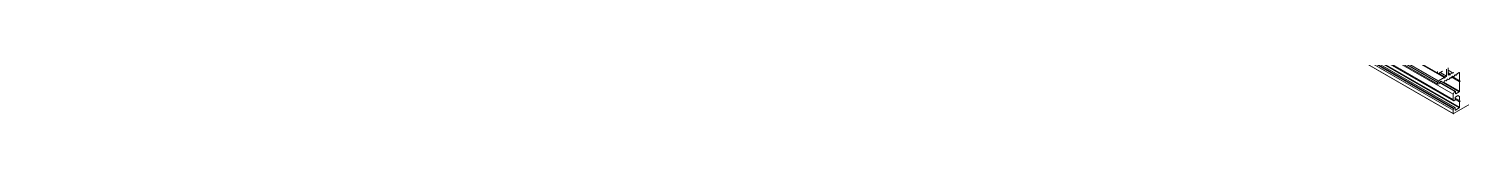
# Model space of a CAD drawing. Header units: millimetres. Extents: x 39 to 459, y 26 to 647.
# Drawn here: x 138.36 to 148.07, y 229.82 to 230.1 of the extents above; entities that cross this region are included whole.
import ezdxf

# ---------------------------------------------------------------- set-up
doc = ezdxf.new("R2010")
doc.units = ezdxf.units.MM
doc.layers.add('ANTET', color=7, linetype='Continuous')

# ---------------------------------------------------------------- blocks, each defined once
blk = doc.blocks.new('Kayıt Montajı')
at = {"color": 7, "linetype": 'Continuous', "lineweight": 15}
for p, q in [((11283.4792, 2112.3251), (11273.9332, 2117.8359)), ((11283.4798, 2112.3237), (11273.9338, 2117.8345)), ((11283.484, 2112.3213), (11273.9381, 2117.832)), ((11283.5225, 2112.2938), (11273.9765, 2117.8045)), ((11283.4792, 2112.2614), (11273.9332, 2117.7722)), ((11283.4792, 2112.2504), (11273.9332, 2117.7611)), ((11283.4798, 2112.2635), (11273.9338, 2117.7743)), ((11273.9338, 2117.7598), (11283.4798, 2112.249)), ((11283.484, 2112.2709), (11273.9381, 2117.7816)), ((11283.4855, 2112.2724), (11273.9396, 2117.7832)), ((11283.5852, 2112.1806), (11274.0393, 2117.6913)), ((11283.5852, 2112.1463), (11274.0393, 2117.657)), ((11283.5852, 2112.1461), (11274.0393, 2117.6568)), ((11283.5859, 2112.1378), (11274.0399, 2117.6485)), ((11274.0409, 2117.6468), (11283.5868, 2112.136)), ((11283.5958, 2112.0912), (11274.0499, 2117.6019)), ((11283.5973, 2112.0913), (11274.0514, 2117.6021)), ((11283.6255, 2112.0887), (11274.0796, 2117.5995)), ((11283.6277, 2112.0924), (11274.0817, 2117.6031)), ((11283.5852, 2112.073), (11274.0393, 2117.5838)), ((11283.5852, 2112.0728), (11274.0393, 2117.5835)), ((11283.5852, 2112.0507), (11274.0393, 2117.5615)), ((11283.5859, 2112.0821), (11274.0399, 2117.5928)), ((11274.0399, 2117.5601), (11283.5858, 2112.0494)), ((11283.5891, 2112.0872), (11274.0431, 2117.598)), ((11283.5511, 2112.3593), (11283.5511, 2112.3103)), ((11283.4792, 2112.3361), (11283.4792, 2112.3251)), ((11283.4792, 2112.2614), (11283.4792, 2112.2504)), ((11283.4798, 2112.3237), (11283.484, 2112.3213)), ((11283.484, 2112.2709), (11283.4798, 2112.2635)), ((11283.4855, 2112.3214), (11283.5129, 2112.3372)), ((11283.5225, 2112.2938), (11283.4855, 2112.2724)), ((11283.5292, 2112.2977), (11283.4868, 2112.3222)), ((11283.4898, 2112.2565), (11283.4898, 2112.2602)), ((11283.6005, 2112.2009), (11283.4917, 2112.2637)), ((11283.4919, 2112.2639), (11283.5025, 2112.27)), ((11283.5388, 2112.3032), (11283.4963, 2112.3277)), ((11283.5184, 2112.2618), (11283.5039, 2112.2702)), ((11283.504, 2112.2701), (11283.5184, 2112.2618)), ((11283.5258, 2112.2896), (11283.5225, 2112.2938)), ((11283.5229, 2112.2644), (11283.5268, 2112.2713)), ((11283.5292, 2112.2977), (11283.5258, 2112.2896)), ((11283.5388, 2112.3032), (11283.5292, 2112.2977)), ((11283.5353, 2112.2716), (11283.5313, 2112.274)), ((11283.5313, 2112.2739), (11283.5353, 2112.2716)), ((11283.5388, 2112.3522), (11283.5388, 2112.3032)), ((11283.5398, 2112.2742), (11283.5438, 2112.2811)), ((11283.5523, 2112.2814), (11283.5483, 2112.2838)), ((11283.5483, 2112.2837), (11283.5523, 2112.2814)), ((11283.5797, 2112.3268), (11283.5511, 2112.3434)), ((11283.5674, 2112.3197), (11283.5511, 2112.3291)), ((11283.5606, 2112.3158), (11283.5511, 2112.3213)), ((11283.5511, 2112.3103), (11283.5606, 2112.3158)), ((11283.5568, 2112.284), (11283.5608, 2112.2909)), ((11283.5606, 2112.3158), (11283.564, 2112.3116)), ((11283.564, 2112.3116), (11283.5674, 2112.3197)), ((11283.5693, 2112.2912), (11283.5652, 2112.2936)), ((11283.5653, 2112.2935), (11283.5693, 2112.2912)), ((11283.5674, 2112.3197), (11283.5797, 2112.3268)), ((11283.5738, 2112.2938), (11283.5777, 2112.3007)), ((11283.6277, 2112.2651), (11283.5748, 2112.2956)), ((11283.6277, 2112.2724), (11283.578, 2112.3011)), ((11283.6308, 2112.2706), (11283.578, 2112.3011)), ((11283.5797, 2112.3268), (11283.5831, 2112.3226)), ((11283.5862, 2112.301), (11283.5822, 2112.3034)), ((11283.5822, 2112.3033), (11283.5862, 2112.301)), ((11283.5831, 2112.3226), (11283.5865, 2112.3307)), ((11283.5873, 2112.0495), (11284.0895, 2112.3394)), ((11283.5907, 2112.3036), (11283.5947, 2112.3105)), ((11283.6032, 2112.3108), (11283.5992, 2112.3132)), ((11283.5992, 2112.3131), (11283.6032, 2112.3108)), ((11283.6077, 2112.3134), (11283.6115, 2112.3199)), ((11283.613, 2112.3215), (11283.6255, 2112.3288)), ((11283.6277, 2112.3275), (11283.6277, 2112.2724)), ((11283.6277, 2112.2724), (11283.6308, 2112.2706)), ((11283.6308, 2112.2706), (11283.6277, 2112.2651)), ((11283.6277, 2112.2651), (11283.6277, 2112.2014)), ((11283.4813, 2112.2492), (11283.4876, 2112.2528)), ((11283.5852, 2112.1806), (11283.5852, 2112.1463)), ((11283.599, 2112.2008), (11283.5958, 2112.1989)), ((11283.6001, 2112.1622), (11283.617, 2112.172)), ((11283.6011, 2112.1861), (11283.6011, 2112.1996)), ((11283.6255, 2112.1977), (11283.6033, 2112.1849)), ((11283.617, 2112.172), (11283.6277, 2112.1659)), ((11283.6277, 2112.1659), (11283.617, 2112.172)), ((11283.6277, 2112.1659), (11283.6277, 2112.1377)), ((11283.5852, 2112.1461), (11283.5859, 2112.1378)), ((11283.5859, 2112.0821), (11283.5852, 2112.073)), ((11283.5852, 2112.0728), (11283.5852, 2112.0507)), ((11283.5891, 2112.1362), (11283.5958, 2112.1401)), ((11283.5958, 2112.0912), (11283.5891, 2112.0872)), ((11283.598, 2112.1438), (11283.598, 2112.1585)), ((11283.6277, 2112.1377), (11283.598, 2112.1548)), ((11283.6308, 2112.1359), (11283.598, 2112.1548)), ((11283.6277, 2112.1303), (11283.598, 2112.1475)), ((11283.598, 2112.0752), (11283.598, 2112.0899)), ((11283.6255, 2112.0887), (11283.6001, 2112.074)), ((11283.6277, 2112.1377), (11283.6308, 2112.1359)), ((11283.6308, 2112.1359), (11283.6277, 2112.1303)), ((11283.6277, 2112.1303), (11283.6277, 2112.0924))]:
    blk.add_line(p, q, dxfattribs=at)
at = {"color": 8, "linetype": 'Continuous', "lineweight": 15}
for p, q in [((11283.5958, 2112.1989), (11283.4898, 2112.2602)), ((11283.599, 2112.2008), (11283.491, 2112.2631)), ((11283.6255, 2112.1977), (11283.5014, 2112.2694)), ((11283.6277, 2112.2014), (11283.5215, 2112.2627)), ((11283.6277, 2112.3275), (11283.6255, 2112.3288)), ((11283.6033, 2112.1849), (11283.6011, 2112.1861)), ((11283.6001, 2112.074), (11283.598, 2112.0752))]:
    blk.add_line(p, q, dxfattribs=at)
at = {"color": 7, "linetype": 'Continuous', "lineweight": 15, "flags": 128}
for points in [[(11283.5184, 2112.2618), (11283.5188, 2112.2617), (11283.5194, 2112.2616), (11283.52, 2112.2618), (11283.5206, 2112.2621), (11283.5212, 2112.2625), (11283.5218, 2112.2631), (11283.5224, 2112.2637), (11283.5229, 2112.2644)], [(11283.5268, 2112.2713), (11283.5273, 2112.2721), (11283.5279, 2112.2727), (11283.5285, 2112.2733), (11283.5291, 2112.2737), (11283.5297, 2112.274), (11283.5303, 2112.2741), (11283.5309, 2112.2741), (11283.5313, 2112.2739)], [(11283.5353, 2112.2716), (11283.5358, 2112.2715), (11283.5364, 2112.2714), (11283.537, 2112.2716), (11283.5376, 2112.2719), (11283.5382, 2112.2723), (11283.5388, 2112.2728), (11283.5393, 2112.2735), (11283.5398, 2112.2742)], [(11283.5438, 2112.2811), (11283.5443, 2112.2819), (11283.5448, 2112.2825), (11283.5454, 2112.2831), (11283.5461, 2112.2835), (11283.5467, 2112.2838), (11283.5473, 2112.2839), (11283.5478, 2112.2839), (11283.5483, 2112.2837)], [(11283.5523, 2112.2814), (11283.5528, 2112.2813), (11283.5533, 2112.2812), (11283.5539, 2112.2814), (11283.5545, 2112.2817), (11283.5552, 2112.2821), (11283.5558, 2112.2826), (11283.5563, 2112.2833), (11283.5568, 2112.284)], [(11283.5608, 2112.2909), (11283.5613, 2112.2917), (11283.5618, 2112.2923), (11283.5624, 2112.2929), (11283.563, 2112.2933), (11283.5636, 2112.2936), (11283.5642, 2112.2937), (11283.5648, 2112.2937), (11283.5653, 2112.2935)], [(11283.5693, 2112.2912), (11283.5697, 2112.2911), (11283.5703, 2112.291), (11283.5709, 2112.2912), (11283.5715, 2112.2915), (11283.5721, 2112.2919), (11283.5727, 2112.2924), (11283.5733, 2112.2931), (11283.5738, 2112.2938)], [(11283.5777, 2112.3007), (11283.5782, 2112.3015), (11283.5788, 2112.3021), (11283.5794, 2112.3027), (11283.58, 2112.3031), (11283.5806, 2112.3034), (11283.5812, 2112.3035), (11283.5818, 2112.3035), (11283.5822, 2112.3033)], [(11283.5862, 2112.301), (11283.5867, 2112.3009), (11283.5873, 2112.3008), (11283.5879, 2112.301), (11283.5885, 2112.3013), (11283.5891, 2112.3017), (11283.5897, 2112.3022), (11283.5903, 2112.3029), (11283.5907, 2112.3036)], [(11283.5947, 2112.3105), (11283.5952, 2112.3113), (11283.5958, 2112.3119), (11283.5963, 2112.3125), (11283.597, 2112.3129), (11283.5976, 2112.3132), (11283.5982, 2112.3133), (11283.5987, 2112.3133), (11283.5992, 2112.3131)], [(11283.6032, 2112.3108), (11283.6037, 2112.3107), (11283.6042, 2112.3106), (11283.6048, 2112.3108), (11283.6055, 2112.3111), (11283.6061, 2112.3115), (11283.6067, 2112.312), (11283.6072, 2112.3127), (11283.6077, 2112.3134)], [(11283.5859, 2112.1378), (11283.586, 2112.1372), (11283.5862, 2112.1366), (11283.5865, 2112.1362), (11283.5869, 2112.136), (11283.5874, 2112.1358), (11283.5879, 2112.1358), (11283.5885, 2112.136), (11283.5891, 2112.1362)]]:
    blk.add_lwpolyline(points, dxfattribs=at)
at = {"color": 7, "linetype": 'Continuous', "lineweight": 15}
for centre, radius, start, end in [((11283.4807, 2112.325), 0.00152, 174.40463, 234.09249), ((11283.4835, 2112.2613), 0.00433, 148.92273, 178.04342), ((11283.4846, 2112.3227), 0.00151, 245.68567, 305.53648), ((11283.4878, 2112.2688), 0.00434, 121.98018, 151.1053), ((11283.4944, 2112.26), 0.00461, 122.59003, 177.39025), ((11283.5034, 2112.2688), 0.0015, 65.57868, 125.75396), ((11283.6153, 2112.3178), 0.00434, 121.99051, 151.10404), ((11283.6264, 2112.3277), 0.00131, 350.84013, 129.14911), ((11283.4805, 2112.2502), 0.00131, 170.78943, 309.19982), ((11283.4852, 2112.2567), 0.00462, 302.63439, 357.36561), ((11283.6083, 2112.1795), 0.0231, 122.60537, 177.39857), ((11283.5998, 2112.1998), 0.00131, 350.78943, 129.19982), ((11283.6024, 2112.1859), 0.00131, 170.8068, 309.2416), ((11283.623, 2112.2016), 0.00461, 302.59003, 357.39025), ((11283.5894, 2112.1463), 0.00412, 180.62955, 183.53226), ((11283.5899, 2112.0727), 0.00467, 176.66598, 179.33963), ((11283.5928, 2112.0814), 0.00699, 122.77598, 174.31924), ((11283.5933, 2112.144), 0.00462, 302.63439, 357.36561), ((11283.5967, 2112.0901), 0.00131, 350.84013, 129.14911), ((11283.5992, 2112.075), 0.00131, 170.81476, 309.17448), ((11283.6026, 2112.1583), 0.00461, 122.62153, 177.37847), ((11283.623, 2112.0926), 0.00461, 302.62153, 357.37847), ((11283.5865, 2112.0505), 0.00131, 170.76415, 309.22509)]:
    blk.add_arc(centre, radius, start, end, dxfattribs=at)

msp = doc.modelspace()

# ---------------------------------------------------------------- block references
at = {"layer": 'ANTET', "color": 0}
msp.add_blockref('Kayıt Montajı', (-11135.5698, -1882.2259), dxfattribs=at)

doc.saveas('drawing.dxf')
